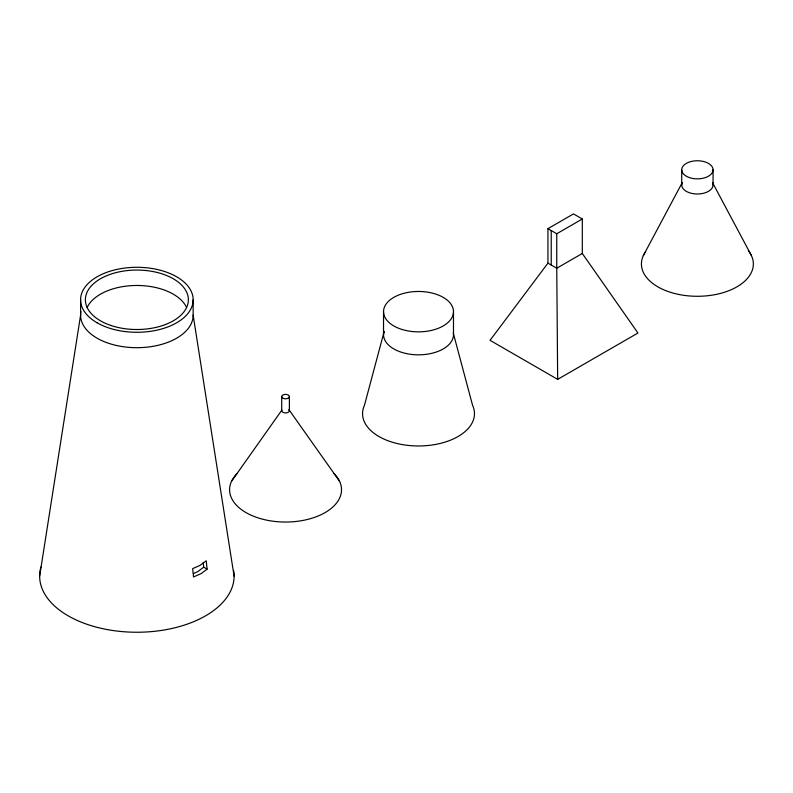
<?xml version="1.0" encoding="UTF-8"?>
<svg xmlns="http://www.w3.org/2000/svg" width="793" height="793" viewBox="0 0 793 793"><rect width="100%" height="100%" fill="white"/><g stroke="black" fill="none" stroke-linecap="round" stroke-linejoin="round"><path stroke-width="1.19" d="M39.65 576.115L80.589 315.198L80.589 299.784M384.09 331.781L364.453 405.302A55.966 32.315 0 0 0 418.516 445.973A55.966 32.315 0 0 0 472.569 405.302L453.249 332.971M643.321 255.614L682.248 182.608A15.672 9.05 0 0 0 697.384 193.998A15.672 9.05 0 0 0 712.52 182.608L751.447 255.614M231.487 481.371L281.842 410.14A3.836 2.22 0 0 0 286.055 412.905A3.836 2.22 0 0 0 288.87 409.604M547.943 263.127L490.044 340.326L557.667 379.361L637.939 333.01L582.31 253.473L582.31 218.997L573.488 213.912L547.943 228.662L547.943 263.127L556.755 268.222L557.667 379.361M203.216 562.415L203.712 567.173L197.824 571.604L193.433 573.557M207.112 569.136L201.214 573.567L193.542 576.967L192.669 568.631L200.351 565.231L206.239 560.8L207.112 569.136L203.712 567.173M547.943 228.662L556.755 233.757L582.31 218.997M582.31 253.473L556.755 268.222L556.755 233.757M289.257 410.14L339.612 481.371M193.155 299.784L193.155 315.198L234.094 576.115M713.056 169.811A15.672 9.05 0 0 1 689.543 177.642A15.672 9.05 0 0 1 689.543 161.97A15.672 9.05 0 0 1 713.056 169.811L713.056 184.947M681.712 169.811L681.712 184.947M551.214 230.555L551.214 265.021M453.487 311.659A34.981 20.192 0 0 1 401.02 329.145A34.981 20.192 0 0 1 401.02 294.173A34.981 20.192 0 0 1 453.487 311.659L453.487 334.636A34.981 20.192 0 0 1 415.77 354.768A34.981 20.192 0 0 1 383.971 331.474M383.534 311.659L383.534 334.636M289.386 396.609A3.836 2.22 0 0 1 283.626 398.522A3.836 2.22 0 0 1 283.626 394.686A3.836 2.22 0 0 1 289.386 396.609L289.386 410.705M281.713 396.609L281.713 410.705M233.608 570.474A97.222 56.134 0 0 1 133.918 632.219A97.222 56.134 0 0 1 40.909 567.094M193.155 315.198A56.283 32.493 0 0 1 133.72 347.641A56.283 32.493 0 0 1 80.936 311.56M87.141 307.496A51.486 29.728 0 0 1 136.872 285.47A51.486 29.728 0 0 1 186.613 307.496M334.022 473.58A55.966 32.315 0 0 1 285.549 522.042A55.966 32.315 0 0 1 237.077 473.58M748.354 250.638A55.966 32.315 0 0 1 698.306 296.285A55.966 32.315 0 0 1 645.68 251.609M97.073 322.771A56.283 32.493 0 0 0 191.242 308.199A56.283 32.493 0 0 0 122.3 268.401A56.283 32.493 0 0 0 97.073 322.771M111.129 325.536A51.486 29.728 0 0 0 188.367 299.784A51.486 29.728 0 0 0 111.129 274.041A51.486 29.728 0 0 0 111.129 325.536"/></g></svg>
